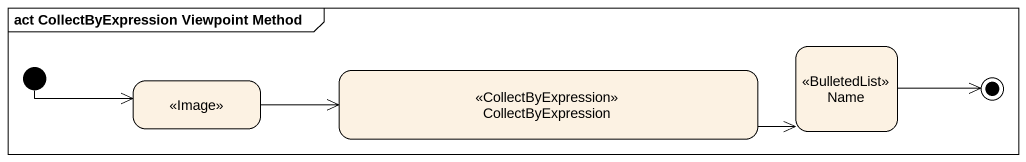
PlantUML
@startuml
mainframe act CollectByExpression Viewpoint Method
hide empty description
state Name <<BulletedList>>
state " " as state1 <<Image>>
state CollectByExpression <<CollectByExpression>>
[*] -right-> state1
state1 -right-> CollectByExpression
CollectByExpression -right-> Name
Name -right-> [*]
@enduml
